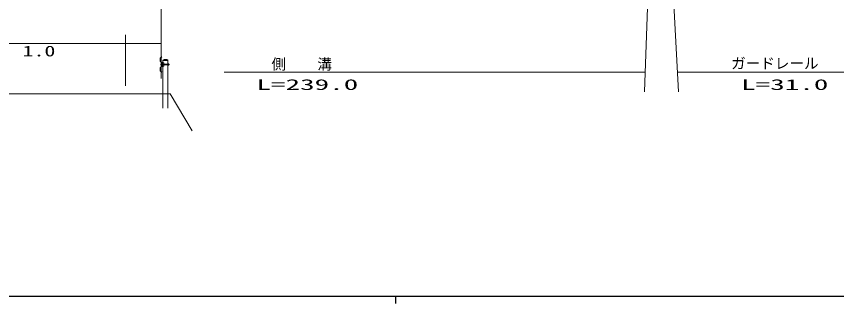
# Model space of a CAD drawing. Units: millimetres, scale not verified. Extents: x 65024 to 705024, y 2827 to 362827.
# Drawn here: x 241025 to 353523, y 186826 to 226196 of the extents above; entities that cross this region are included whole.
import ezdxf
from ezdxf.enums import TextEntityAlignment as Align

# ---------------------------------------------------------------- set-up
doc = ezdxf.new("R2010")
doc.units = ezdxf.units.MM
doc.header["$LTSCALE"] = 1000
doc.linetypes.add('DASHED', pattern=[7.5, 6, -1.5])
doc.linetypes.add('LONG_DASHED_DOTTED', pattern=[15.25, 12, -1.5, 0.25, -1.5])
for name, color, linetype, lineweight in [('M-TTL-BAND', 7, 'Continuous', 25), ('S-BGD', 7, 'Continuous', 13), ('S-BGD-HTXT', 6, 'Continuous', 13), ('S-BGD-RSTR', 4, 'Continuous', 13)]:
    doc.layers.add(name, color=color, linetype=linetype, lineweight=lineweight)
doc.styles.add('ＭＳ ゴシック', font='')
doc.styles.get('ＭＳ ゴシック').set_extended_font_data('MS Gothic')

msp = doc.modelspace()

# ---------------------------------------------------------------- linework, layer by layer
at = {"layer": 'M-TTL-BAND'}
for p, q in [((65024, 187826), (604024, 187826)), ((293024, 187827), (293024, 186826))]:
    msp.add_line(p, q, dxfattribs=at)
at = {"layer": 'S-BGD-HTXT'}
for p, q in [((327966, 239018), (327181, 215874)), ((330751, 236190), (331852, 215874)), ((269520, 218568), (327272, 218568)), ((331706, 218568), (361158, 218568))]:
    msp.add_line(p, q, dxfattribs=at)
at = {"layer": 'S-BGD-RSTR'}
for p, q in [((260876, 227382), (260876, 217689)), ((255987, 223673), (255987, 216677)), ((221093, 222493), (260876, 222493)), ((260932, 220672), (260732, 220472)), ((260952, 220653), (260760, 220461)), ((260952, 220653), (260932, 220672)), ((260732, 220472), (260732, 220047)), ((260732, 220047), (261014, 219765)), ((261014, 219440), (260732, 219158)), ((260760, 220461), (260760, 220059)), ((260760, 220059), (261042, 219777)), ((261042, 219429), (260760, 219147)), ((261014, 219707), (260936, 219707)), ((260936, 219707), (260936, 219499)), ((260936, 219499), (261014, 219499)), ((261014, 219765), (261014, 219440)), ((261042, 219813), (261246, 219813)), ((261042, 219813), (261042, 219393)), ((261042, 219393), (261246, 219393)), ((261129, 220203), (261129, 219813)), ((261129, 220203), (261815, 220203)), ((261815, 220173), (261129, 220173)), ((261129, 216003), (261129, 219393)), ((261246, 219393), (261246, 219813)), ((261815, 220203), (261815, 216003)), ((261815, 219483), (261834, 219483)), ((261834, 219723), (261834, 219483)), ((261834, 219707), (261930, 219707)), ((261834, 219499), (261930, 219499)), ((261930, 219499), (261930, 219707)), ((261954, 219543), (261954, 219663)), ((260732, 219158), (260732, 218733)), ((260732, 218733), (260932, 218533)), ((260760, 219147), (260760, 218745)), ((260760, 218745), (260952, 218553)), ((260952, 218553), (260932, 218533)), ((220052, 215581), (262106, 215581)), ((262106, 215581), (265141, 210524))]:
    msp.add_line(p, q, dxfattribs=at)
at = {"layer": 'S-BGD-RSTR', "linetype": 'LONG_DASHED_DOTTED'}
msp.add_line((262015, 219603), (260797, 219603), dxfattribs=at)
at = {"layer": 'S-BGD-RSTR', "linetype": 'DASHED'}
for p, q in [((261014, 219663), (261954, 219663)), ((261014, 219543), (261954, 219543)), ((261815, 219723), (261834, 219723)), ((261129, 213603), (261129, 216003)), ((261815, 216003), (261815, 213603))]:
    msp.add_line(p, q, dxfattribs=at)
at = {"layer": 'S-BGD-RSTR'}
msp.add_arc((261472, 219711), 600, 55.14511, 124.85489, dxfattribs=at)

# ---------------------------------------------------------------- texts
at = {"layer": 'S-BGD', "style": 'ＭＳ ゴシック'}
msp.add_text('ガードレール', height=1466, dxfattribs=at).set_placement((339056, 218588), align=Align.BOTTOM_LEFT)
at = {"layer": 'S-BGD', "style": 'ＭＳ ゴシック', "width": 2}
msp.add_text('L=31.0', height=1466, dxfattribs=at).set_placement((340427, 215676), align=Align.BOTTOM_LEFT)
at = {"layer": 'S-BGD-HTXT', "style": 'ＭＳ ゴシック', "width": 2}
msp.add_text('L=239.0', height=1466, dxfattribs=at).set_placement((273951, 215676), align=Align.BOTTOM_LEFT)
at = {"layer": 'S-BGD-HTXT', "insert": (276007, 218759), "char_height": 1466, "attachment_point": 7, "style": 'ＭＳ ゴシック'}
msp.add_mtext('\\T3.15;側溝', dxfattribs=at)
at = {"layer": 'S-BGD-RSTR', "style": 'ＭＳ ゴシック', "width": 1.5}
msp.add_text('1.0', height=1466, dxfattribs=at).set_placement((241879, 220274), align=Align.BOTTOM_LEFT)

doc.saveas('drawing.dxf')
